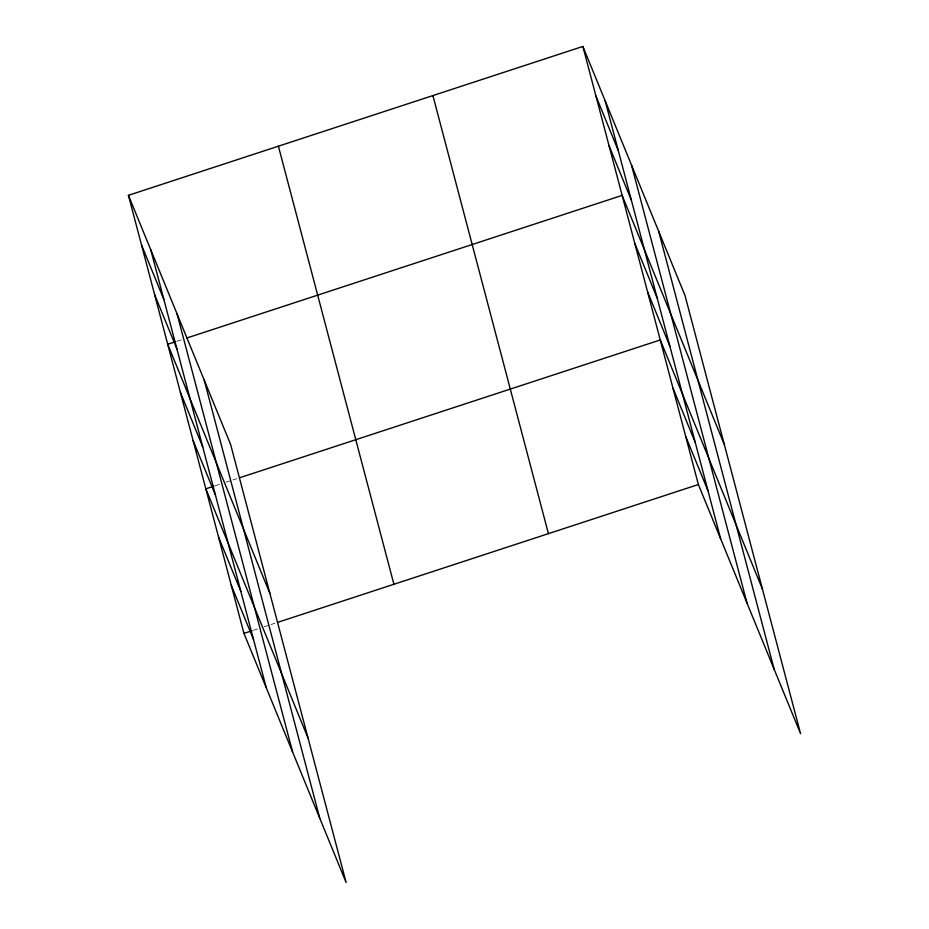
<?xml version="1.0" encoding="UTF-8"?>
<svg xmlns="http://www.w3.org/2000/svg" width="929" height="929" viewBox="0 0 929 929"><rect width="100%" height="100%" fill="white"/><g stroke="black" fill="none" stroke-linecap="round" stroke-linejoin="round"><path stroke-width="0.7" stroke-dasharray="4.64 3.48" d="M177.172 341.164L181.225 339.84M215.284 485.739L219.337 484.404M226.095 482.197L231.495 480.421M232.854 479.979L236.907 478.656M253.408 630.303L257.461 628.968M264.219 626.761L269.619 624.985M270.978 624.543L275.03 623.22"/><path stroke-width="1.39" d="M128.434 195.322L230.624 444.48L346.134 882.55L243.955 633.392L128.434 195.322L582.866 46.45L685.045 295.608L800.566 733.678L698.376 484.52L582.866 46.45M175.813 341.617L167.708 344.264L269.898 593.422M186.624 338.075L622.14 195.392L724.318 444.55M213.937 486.181L205.832 488.828L308.022 737.986M239.612 477.761L660.264 339.956L762.442 589.114M243.955 633.392L252.061 630.745M277.725 622.337L698.376 484.52M595.953 96.093L618.249 150.463M609.041 145.748L631.337 200.107M634.844 243.584L657.14 297.942M647.548 291.776L669.844 346.134M672.968 388.148L695.264 442.506M685.672 436.34L707.968 490.698M141.533 244.966L163.818 299.335M154.62 294.621L176.916 348.979M180.423 392.456L202.708 446.814M193.127 440.648L215.423 495.006M218.536 537.02L240.832 591.378M231.24 585.212L253.536 639.57M658.684 231.321L774.205 669.391M631.523 165.095L747.032 603.165M605.162 100.808L720.672 538.89M432.902 95.582L548.424 533.652M278.398 146.19L393.908 584.271M204.252 380.193L319.773 818.263M177.091 313.967L292.612 752.037M150.73 249.68L266.251 687.75"/></g></svg>
